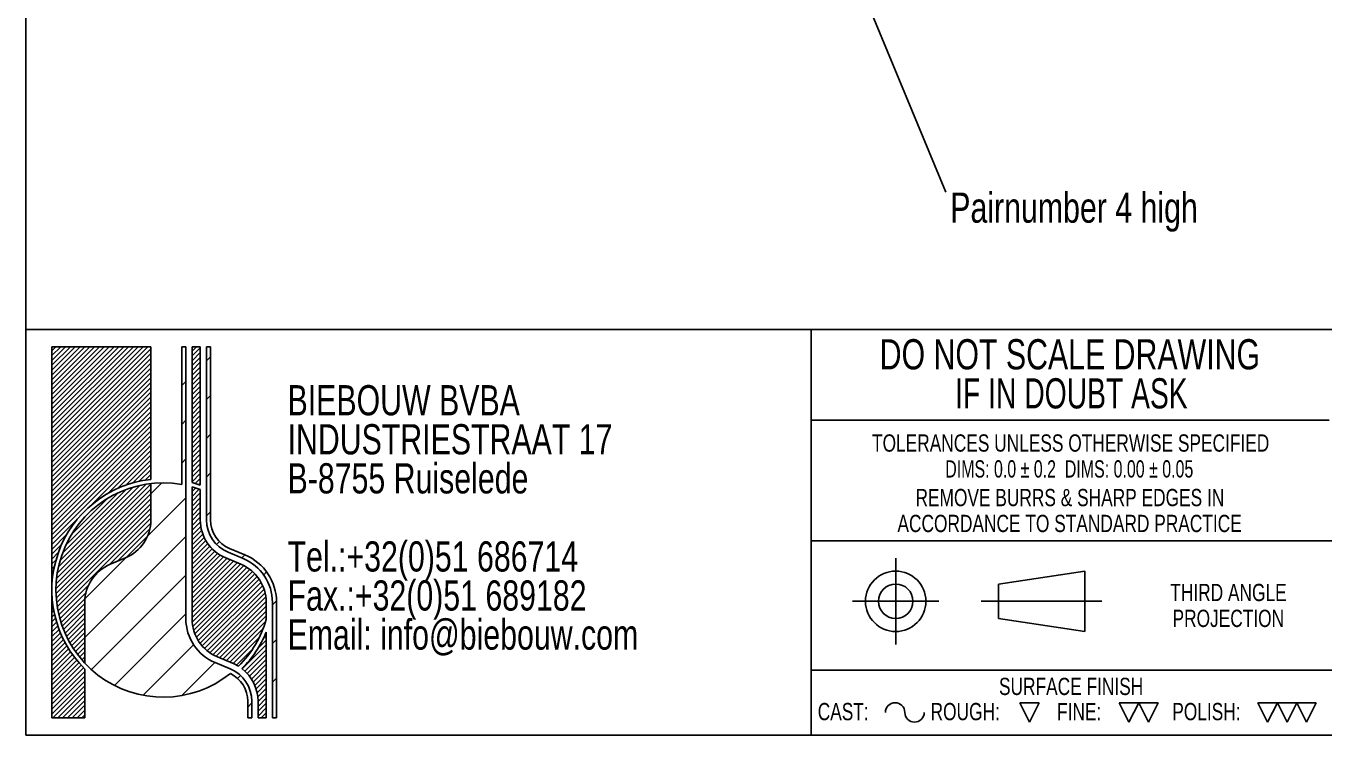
# Model space of a CAD drawing. Header units: millimetres. Extents: x 8 to 412, y 8 to 289.
# Drawn here: x 8 to 158.4, y 8 to 90.2 of the extents above; entities that cross this region are included whole.
import ezdxf

# ---------------------------------------------------------------- set-up
doc = ezdxf.new("R2010")
doc.units = ezdxf.units.MM
doc.layers.add('HATCH', color=3, linetype='Continuous')
doc.layers.add('TEXT', color=2, linetype='Continuous')
doc.layers.add('OUTLINE', color=7, linetype='Continuous', lineweight=25)
doc.styles.add('SLDTEXTSTYLE0', font='TXT', dxfattribs={"width": 0.75})
doc.styles.add('SLDTEXTSTYLE1', font='TXT', dxfattribs={"width": 0.6911764705882353})
doc.styles.add('SLDTEXTSTYLE2', font='TXT', dxfattribs={"width": 0.7})
doc.dimstyles.new('SLDDIMSTYLE4', dxfattribs={"dimtxt": 0.18, "dimasz": 2, "dimexe": 0, "dimexo": 0.0625, "dimgap": 0, "dimtad": 0, "dimtih": 1, "dimtoh": 1, "dimdec": 0, "dimrnd": 1e-09, "dimzin": 0, "dimdsep": 46, "dimtxsty": 'Standard', "dimsah": 1, "dimcen": 0.09, "dimadec": 0, "dimazin": 0, "dimtfac": 2, "dimtdec": 0, "dimtofl": 0, "dimtmove": 0, "dimatfit": 3, "dimfxl": 0, "dimfrac": 2, "dimtolj": 1, "dimtzin": 0, "dimarcsym": 0})
pattern_1 = [(45, (0, 0), (-0.280633003783411, 0.2806330037834111), [])]
pattern_2 = [(45.0000000000001, (0, 0), (-2.245064030267292, 2.245064030267284), [])]

# ---------------------------------------------------------------- blocks, each defined once
blk = doc.blocks.new('SW_NOTE_0')
at = {"layer": 'TEXT', "color": 0, "char_height": 3.5, "attachment_point": 1, "style": 'SLDTEXTSTYLE0'}
for s, insert in [('BIEBOUW BVBA', (0, 4.497652582159624)), ('INDUSTRIESTRAAT 17', (0, -0.02804194829763434)), ('B-8755 Ruiselede', (0, -4.553736478754892)), ('Tel.:+32(0)51 686714', (0, -13.60512553966941)), ('Fax.:+32(0)51 689182', (0, -18.13082007012667)), ('Email: info@biebouw.com', (0, -22.65651460058393))]:
    blk.add_mtext(s, dxfattribs=dict(at, insert=insert))
blk = doc.blocks.new('SW_NOTE_1')
at = {"layer": 'TEXT', "color": 0, "char_height": 2, "attachment_point": 2, "style": 'SLDTEXTSTYLE0'}
for s, insert in [('THIRD ANGLE', (8.34375000000001, 2.5700871898055)), ('PROJECTION', (8.329166397452347, -0.4299128362715322))]:
    blk.add_mtext(s, dxfattribs=dict(at, insert=insert))
blk = doc.blocks.new('SW_NOTE_2')
at = {"layer": 'TEXT', "color": 0, "char_height": 2, "attachment_point": 2, "style": 'SLDTEXTSTYLE0'}
for s, insert in [('REMOVE BURRS & SHARP EDGES IN', (21.78125, 2.570087189805503)), ('ACCORDANCE TO STANDARD PRACTICE', (21.7472258657217, -0.4299128362715288))]:
    blk.add_mtext(s, dxfattribs=dict(at, insert=insert))
blk = doc.blocks.new('SW_NOTE_3')
at = {"layer": 'TEXT', "color": 0, "char_height": 2, "attachment_point": 2}
for s, insert, style in [('TOLERANCES UNLESS OTHERWISE SPECIFIED', (27.09375, 2.570087189805503), 'SLDTEXTSTYLE0'), ('DIMS: 0.0 ± 0.2  DIMS: 0.00 ± 0.05', (26.93194648623468, -0.4299128362715288), 'SLDTEXTSTYLE1')]:
    blk.add_mtext(s, dxfattribs=dict(at, insert=insert, style=style))
blk = doc.blocks.new('SW_NOTE_4')
at = {"layer": 'TEXT', "color": 0, "char_height": 3.5, "attachment_point": 2}
for s, insert, style in [('DO NOT SCALE DRAWING', (28.71093750000001, 4.497652582159624), 'SLDTEXTSTYLE0'), ('IF IN DOUBT ASK', (28.89079850912093, -0.02804194829763434), 'SLDTEXTSTYLE2')]:
    blk.add_mtext(s, dxfattribs=dict(at, insert=insert, style=style))

msp = doc.modelspace()

# ---------------------------------------------------------------- hatches: boundary and pattern name
at = {"layer": 'HATCH'}
h = msp.add_hatch(dxfattribs=at)
h.set_pattern_fill('ANSI31', color=256, scale=0.125, style=0)
h.set_pattern_definition(pattern_1)
edge = h.paths.add_edge_path(flags=0)
edge.add_arc((23.89999999999992, 24.81111111111201), 12.89999999999979, 96.37937020844248, 180, ccw=False)
edge.add_line((22.46666666666652, 37.63123418211034), (22.46666666666652, 53.00000000000038))
edge.add_line((22.46666666666652, 53.00000000000038), (11.0000000000003, 53.0000000000009))
edge.add_line((11.0000000000003, 53.0000000000009), (11.0000000000003, 24.81111111111201))
h = msp.add_hatch(dxfattribs=at)
h.set_pattern_fill('LINE', color=256, angle=45.0000000000001, style=0)
h.set_pattern_definition(pattern_2)
edge = h.paths.add_edge_path(flags=0)
edge.add_line((26.04999999999968, 52.99999999999972), (26.04999999999968, 37.04586100386575))
edge.add_arc((23.89999999999992, 24.81111111111201), 12.42222222222082, 80.03323369975531, 96.62580956481882)
edge.add_line((22.46666666666759, 37.15036394480524), (22.46666666666759, 32.93333333333308))
edge.add_arc((17.6888888888896, 32.93333333333337), 4.77777777777799, 292.6198649480404, 359.9999999999966, ccw=False)
edge.add_line((19.52649572649652, 28.52307692307676), (17.76239316239375, 27.7880341880342))
edge.add_arc((19.60000000000017, 23.37777777777772), 4.777777777777617, 112.6198649480355, 180)
edge.add_line((14.82222222222262, 23.37777777777772), (14.82222222222262, 16.3313967553349))
edge.add_arc((23.89999999999992, 24.81111111111201), 12.42222222222082, 223.049079800242, 308.804006026696)
edge.add_arc((30.11111111111173, 11.91111111111045), 3.583333333333259, -9.094947017729282e-13, 63.95466943930148, ccw=False)
edge.add_line((33.69444444444499, 11.91111111111044), (33.69444444444499, 9.999999999999694))
edge.add_line((33.69444444444499, 9.999999999999694), (34.17222222222257, 9.999999999999694))
edge.add_line((34.17222222222257, 9.999999999999694), (34.17222222222257, 11.91111111111044))
edge.add_arc((30.11111111111173, 11.91111111111045), 4.061111111110832, 8.142219984546603e-13, 67.38013505196902)
edge.add_line((31.67307692307687, 15.65982905982837), (29.90897435897422, 16.39487179487114))
edge.add_arc((32.02222222222206, 21.46666666666652), 5.494444444445089, 179.9999999999946, 247.38013505196182, ccw=False)
edge.add_line((26.52777777777679, 21.46666666666697), (26.52777777777679, 52.99999999999972))
edge.add_line((26.52777777777679, 52.99999999999972), (26.04999999999968, 52.99999999999972))
h = msp.add_hatch(dxfattribs=at)
h.set_pattern_fill('ANSI31', color=256, scale=0.125, style=0)
h.set_pattern_definition(pattern_1)
edge = h.paths.add_edge_path(flags=0)
edge.add_arc((23.89999999999992, 24.81111111111201), 12.89999999999925, 70.52877936550652, 74.97388624088018, ccw=False)
edge.add_line((28.20000000000011, 36.97334774751981), (28.20000000000011, 53.00000000000038))
edge.add_line((28.20000000000011, 53.00000000000038), (27.24444444444407, 53.00000000000038))
edge.add_line((27.24444444444407, 53.00000000000038), (27.24444444444407, 37.27003126327632))
h = msp.add_hatch(dxfattribs=at)
h.set_pattern_fill('LINE', color=256, angle=45.0000000000001, style=0)
h.set_pattern_definition(pattern_2)
edge = h.paths.add_edge_path(flags=0)
edge.add_line((37.03888888888829, 10.00000000000023), (37.03888888888829, 23.37777777777772))
edge.add_arc((31.06666666666602, 23.37777777777772), 5.972222222222335, 0, 67.38013505196155)
edge.add_line((33.36367521367445, 28.89059829059848), (31.59957264957225, 29.62564102564125))
edge.add_arc((32.97777777777722, 32.93333333333326), 3.583333333332774, 180.0000000000091, 247.38013505196, ccw=False)
edge.add_line((29.39444444444467, 32.93333333333269), (29.39444444444467, 52.99999999999894))
edge.add_line((29.39444444444467, 52.99999999999894), (28.9166666666667, 52.99999999999894))
edge.add_line((28.9166666666667, 52.99999999999894), (28.9166666666667, 32.93333333333269))
edge.add_arc((32.97777777777722, 32.93333333333326), 4.061111111110744, 180.0000000000088, 247.3801350519551)
edge.add_line((31.41581196581111, 29.18461538461559), (33.17991452991376, 28.44957264957282))
edge.add_arc((31.06666666666602, 23.37777777777772), 5.494444444444536, -7.958078640513122e-13, 67.3801350519609, ccw=False)
edge.add_line((36.56111111111049, 23.37777777777772), (36.56111111111049, 10.00000000000023))
edge.add_line((36.56111111111049, 10.00000000000023), (37.03888888888829, 10.00000000000023))
h = msp.add_hatch(dxfattribs=at)
h.set_pattern_fill('ANSI31', color=256, scale=0.125, style=0)
h.set_pattern_definition(pattern_1)
edge = h.paths.add_edge_path(flags=0)
edge.add_line((22.46666666666759, 32.93333333333308), (22.46666666666759, 37.15036394480524))
edge.add_arc((23.89999999999992, 24.81111111111201), 12.42222222222082, 96.62580956481882, 223.049079800242)
edge.add_line((14.82222222222262, 16.3313967553349), (14.82222222222262, 23.37777777777772))
edge.add_arc((19.60000000000017, 23.37777777777772), 4.777777777777617, 112.61986494803469, 180, ccw=False)
edge.add_line((17.76239316239375, 27.7880341880342), (19.52649572649652, 28.52307692307676))
edge.add_arc((17.6888888888896, 32.93333333333337), 4.77777777777799, 292.6198649480412, 359.9999999999974)
h = msp.add_hatch(dxfattribs=at)
h.set_pattern_fill('ANSI31', color=256, scale=0.125, style=0)
h.set_pattern_definition(pattern_1)
edge = h.paths.add_edge_path(flags=0)
edge.add_line((28.20000000000011, 32.93333333333326), (28.20000000000011, 36.46536376575504))
edge.add_arc((23.89999999999992, 24.81111111111201), 12.42222222222142, 69.74775325781034, 74.38150172435162)
edge.add_line((27.24444444444407, 36.77465140219116), (27.24444444444407, 21.46666666666697))
edge.add_arc((32.02222222222206, 21.46666666666652), 4.777777777777787, 179.9999999999947, 247.3801350519655)
edge.add_line((30.18461538461569, 17.05641025641013), (31.94871794871878, 16.32136752136736))
edge.add_arc((30.11111111111173, 11.91111111111045), 4.77777777777832, 58.20753195097649, 67.38013505195869, ccw=False)
edge.add_arc((23.89999999999992, 24.81111111111201), 12.42222222222245, 314.6385798455307, 344.0576313943708)
edge.add_line((35.84444444444446, 21.39909530636341), (35.84444444444446, 23.37777777777772))
edge.add_arc((31.06666666666602, 23.37777777777772), 4.777777777778299, 0, 67.3801350519547)
edge.add_line((32.90427350427338, 27.78803418803433), (31.14017094017074, 28.52307692307666))
edge.add_arc((32.97777777777722, 32.93333333333326), 4.777777777777462, 180, 247.3801350519644, ccw=False)
h = msp.add_hatch(dxfattribs=at)
h.set_pattern_fill('ANSI31', color=256, scale=0.125, style=0)
h.set_pattern_definition(pattern_1)
edge = h.paths.add_edge_path(flags=0)
edge.add_arc((23.89999999999992, 24.81111111111201), 12.89999999999979, 180, 225.2750868450694, ccw=False)
edge.add_line((11.0000000000003, 24.81111111111201), (11.0000000000003, 10.00000000000074))
edge.add_line((11.0000000000003, 10.00000000000074), (14.82222222222262, 10.00000000000023))
edge.add_line((14.82222222222262, 10.00000000000023), (14.82222222222262, 15.64574419989162))
h = msp.add_hatch(dxfattribs=at)
h.set_pattern_fill('ANSI31', color=256, scale=0.125, style=0)
h.set_pattern_definition(pattern_1)
edge = h.paths.add_edge_path(flags=0)
edge.add_arc((23.89999999999992, 24.81111111111201), 12.90000000000028, 315.0375474160769, 337.80839343372287, ccw=False)
edge.add_arc((30.11111111111173, 11.91111111111045), 4.777777777777994, -7.958078640513122e-13, 52.378744813339324, ccw=False)
edge.add_line((34.88888888888971, 11.91111111111044), (34.88888888888971, 9.999999999999691))
edge.add_line((34.88888888888971, 9.999999999999691), (35.84444444444446, 10.00000000000023))
edge.add_line((35.84444444444446, 10.00000000000023), (35.84444444444446, 19.93871468701114))

# ---------------------------------------------------------------- linework, layer by layer
at = {"layer": 'OUTLINE'}
for p, q in [((8.000000000000007, 8.000000000000007), (8.000000000000007, 289)), ((412, 55.00000000000016), (8.000000000000007, 55.00000000000016)), ((99.00000000000026, 55.00000000000016), (99.00000000000026, 8.000000000000451)), ((11.0000000000003, 52.99999999999986), (22.46666666666652, 53.00000000000038)), ((11.0000000000003, 10.00000000000075), (11.0000000000003, 52.99999999999986)), ((22.46666666666652, 53.00000000000038), (22.46666666666652, 37.63123418211034)), ((26.04999999999968, 52.99999999999972), (26.52777777777679, 52.99999999999972)), ((26.04999999999968, 52.99999999999972), (26.04999999999968, 37.04586100386575)), ((26.52777777777679, 52.99999999999972), (26.52777777777679, 21.46666666666697)), ((27.24444444444407, 53.00000000000038), (28.20000000000011, 53.00000000000038)), ((27.24444444444407, 37.27003126327632), (27.24444444444407, 53.00000000000038)), ((28.20000000000011, 53.00000000000038), (28.20000000000011, 36.97334774751981)), ((28.9166666666667, 52.99999999999894), (29.39444444444467, 52.99999999999894)), ((28.9166666666667, 52.99999999999894), (28.9166666666667, 32.93333333333268)), ((29.39444444444467, 52.99999999999894), (29.39444444444467, 32.93333333333268)), ((158.9999999999999, 44.50000000000021), (99.00000000000026, 44.50000000000021)), ((22.46666666666759, 32.93333333333308), (22.46666666666759, 37.15036394480524)), ((27.24444444444407, 36.77465140219116), (27.24444444444407, 21.46666666666697)), ((28.20000000000011, 32.93333333333326), (28.20000000000011, 36.46536376575504)), ((99.00000000000026, 30.49999999999997), (412, 30.49999999999997)), ((31.41581196581111, 29.18461538461559), (33.17991452991376, 28.44957264957282)), ((31.59957264957225, 29.62564102564125), (33.36367521367445, 28.89059829059848)), ((17.76239316239375, 27.7880341880342), (19.52649572649652, 28.52307692307676)), ((32.90427350427338, 27.78803418803433), (31.14017094017074, 28.52307692307665)), ((108.7756903829634, 18.50000000000041), (108.7756903829634, 28.50000000000019)), ((120.6745526674716, 25.50000000000008), (130.6745526674718, 27.00000000000014)), ((130.6745526674718, 27.00000000000014), (130.6745526674718, 20.00000000000002)), ((120.6745526674716, 21.50000000000007), (120.6745526674716, 25.50000000000008)), ((14.82222222222262, 16.3313967553349), (14.82222222222262, 23.37777777777772)), ((35.84444444444446, 21.39909530636341), (35.84444444444446, 23.37777777777772)), ((36.56111111111049, 23.37777777777772), (36.56111111111049, 10.00000000000023)), ((37.03888888888829, 23.37777777777772), (37.03888888888829, 10.00000000000023)), ((103.775690382963, 23.5000000000003), (113.7756903829633, 23.5000000000003)), ((118.6745526674713, 23.5000000000003), (132.6745526674716, 23.5000000000003)), ((130.6745526674718, 20.00000000000002), (120.6745526674716, 21.50000000000007)), ((35.84444444444446, 19.93871468701114), (35.84444444444446, 10.00000000000023)), ((30.18461538461569, 17.05641025641013), (31.94871794871878, 16.32136752136736)), ((14.82222222222262, 15.64574419989162), (14.82222222222262, 10.00000000000023)), ((29.90897435897422, 16.39487179487114), (31.67307692307687, 15.65982905982838)), ((311.9999999999999, 15.50000000000029), (99.00000000000026, 15.50000000000029)), ((33.69444444444499, 11.91111111111045), (33.69444444444499, 9.999999999999693)), ((34.17222222222257, 11.91111111111045), (34.17222222222257, 9.999999999999693)), ((34.88888888888971, 9.999999999999693), (34.88888888888971, 11.91111111111045)), ((125.4186458063629, 11.75000000000015), (123.1686458063633, 11.75000000000015)), ((123.1686458063633, 11.75000000000015), (124.2936458063638, 9.500000000000064)), ((124.2936458063638, 9.500000000000064), (125.4186458063629, 11.75000000000015)), ((136.9316093288405, 11.75000000000015), (134.6816093288408, 11.75000000000015)), ((134.6816093288408, 11.75000000000015), (135.8066093288413, 9.500000000000064)), ((135.8066093288413, 9.500000000000064), (136.9316093288405, 11.75000000000015)), ((139.181609328841, 11.75000000000015), (136.9316093288405, 11.75000000000015)), ((136.9316093288405, 11.75000000000015), (138.0566093288409, 9.500000000000064)), ((138.0566093288409, 9.500000000000064), (139.181609328841, 11.75000000000015)), ((152.9999999999996, 11.75000000000015), (150.75, 11.75000000000015)), ((150.75, 11.75000000000015), (151.875, 9.500000000000064)), ((151.875, 9.500000000000064), (152.9999999999996, 11.75000000000015)), ((155.2499999999997, 11.75000000000015), (152.9999999999996, 11.75000000000015)), ((152.9999999999996, 11.75000000000015), (154.1249999999997, 9.500000000000064)), ((154.1249999999997, 9.500000000000064), (155.2499999999997, 11.75000000000015)), ((157.4999999999998, 11.75000000000015), (155.2499999999997, 11.75000000000015)), ((155.2499999999997, 11.75000000000015), (156.3749999999998, 9.500000000000064)), ((156.3749999999998, 9.500000000000064), (157.4999999999998, 11.75000000000015)), ((14.82222222222262, 10.00000000000023), (11.0000000000003, 10.00000000000075)), ((34.17222222222257, 9.999999999999693), (33.69444444444499, 9.999999999999693)), ((35.84444444444446, 10.00000000000023), (34.88888888888971, 9.999999999999693)), ((36.56111111111049, 10.00000000000023), (37.03888888888829, 10.00000000000023)), ((412, 8.000000000000007), (8.000000000000007, 8.000000000000007))]:
    msp.add_line(p, q, dxfattribs=at)
for radius in [3.500000000000284, 1.999999999999787]:
    msp.add_circle((108.7756903829634, 23.5000000000003), radius, dxfattribs=at)
for centre, radius, start, end in [((23.89999999999992, 24.81111111111201), 12.90000000000003, 96.37937020844332, 225.2750868450703), ((23.89999999999992, 24.81111111111201), 12.42222222222082, 80.03323369975531, 308.804006026696), ((23.89999999999992, 24.81111111111201), 12.8999999999993, 70.5287793655073, 74.97388624088094), ((23.89999999999992, 24.81111111111201), 12.42222222222159, 69.74775325781034, 74.38150172435162), ((17.6888888888896, 32.93333333333337), 4.777777777777992, 292.6198649480412, 359.9999999999974), ((32.97777777777722, 32.93333333333326), 4.777777777777822, 180, 247.3801350519653), ((32.97777777777722, 32.93333333333326), 4.06111111111097, 180.000000000009, 247.3801350519551), ((32.97777777777722, 32.93333333333326), 3.583333333333, 180.00000000001, 247.3801350519609), ((31.06666666666602, 23.37777777777772), 5.972222222222404, 0, 67.38013505196155), ((19.60000000000017, 23.37777777777772), 4.777777777777685, 112.6198649480355, 180), ((31.06666666666602, 23.37777777777772), 4.777777777778436, 0, 67.38013505195467), ((31.06666666666602, 23.37777777777772), 5.494444444444606, 0, 67.38013505196169), ((32.02222222222206, 21.46666666666652), 5.494444444445271, 179.9999999999954, 247.3801350519627), ((32.02222222222206, 21.46666666666652), 4.777777777777992, 179.9999999999947, 247.3801350519655), ((23.89999999999992, 24.81111111111201), 12.4222222222225, 314.6385798455306, 344.0576313943708), ((23.89999999999992, 24.81111111111201), 12.9000000000005, 315.0375474160778, 337.8083934337237), ((30.11111111111173, 11.91111111111045), 4.061111111110836, 0, 67.38013505196827), ((30.11111111111173, 11.91111111111045), 3.583333333333261, 0, 63.95466943930235), ((30.11111111111173, 11.91111111111045), 4.777777777778329, 58.20753195097727, 67.38013505195956), ((30.11111111111173, 11.91111111111045), 4.77777777777801, 0, 52.37874481334014), ((108.7083627971968, 10.62500000000011), 1.125000000000043, 0, 180), ((110.9583627971965, 10.62500000000011), 1.125000000000043, 180, 0)]:
    msp.add_arc(centre, radius, start, end, dxfattribs=at)

# ---------------------------------------------------------------- block references
at = {"layer": 'TEXT'}
for name, p in [('SW_NOTE_4', (100.2468611209744, 49.38226448464808)), ('SW_NOTE_0', (38.31160759143351, 44.05647200903429)), ('SW_NOTE_3', (101.9558864741677, 40.27512196689548)), ('SW_NOTE_2', (107.1794997065419, 33.953693395467)), ('SW_NOTE_1', (138.9888554330497, 22.95369339546699))]:
    msp.add_blockref(name, p, dxfattribs=at)

# ---------------------------------------------------------------- texts
at = {"layer": 'TEXT', "style": 'SLDTEXTSTYLE0'}
for s, insert, char_height, attachment_point in [('Pairnumber 4 high', (115.0996151834036, 70.87882142746766), 3.5, 1), ('SURFACE FINISH', (129.1010282843464, 14.63616514665305), 2, 2), ('CAST:', (99.74144781569869, 11.71938222873775), 2, 1), ('ROUGH:', (112.8177506495297, 11.71938222873775), 2, 1), ('FINE:', (127.472204460089, 11.71938222873775), 2, 1), ('POLISH:', (140.8244601770985, 11.71938222873775), 2, 1)]:
    msp.add_mtext(s, dxfattribs=dict(at, insert=insert, char_height=char_height, attachment_point=attachment_point))

# ---------------------------------------------------------------- leaders
at = {"layer": 'TEXT'}
msp.add_leader([(97.04848333091809, 113.2994527726556), (114.5887573964497, 70.92138630600189)], dimstyle='SLDDIMSTYLE4', dxfattribs=at)

doc.saveas('drawing.dxf')
